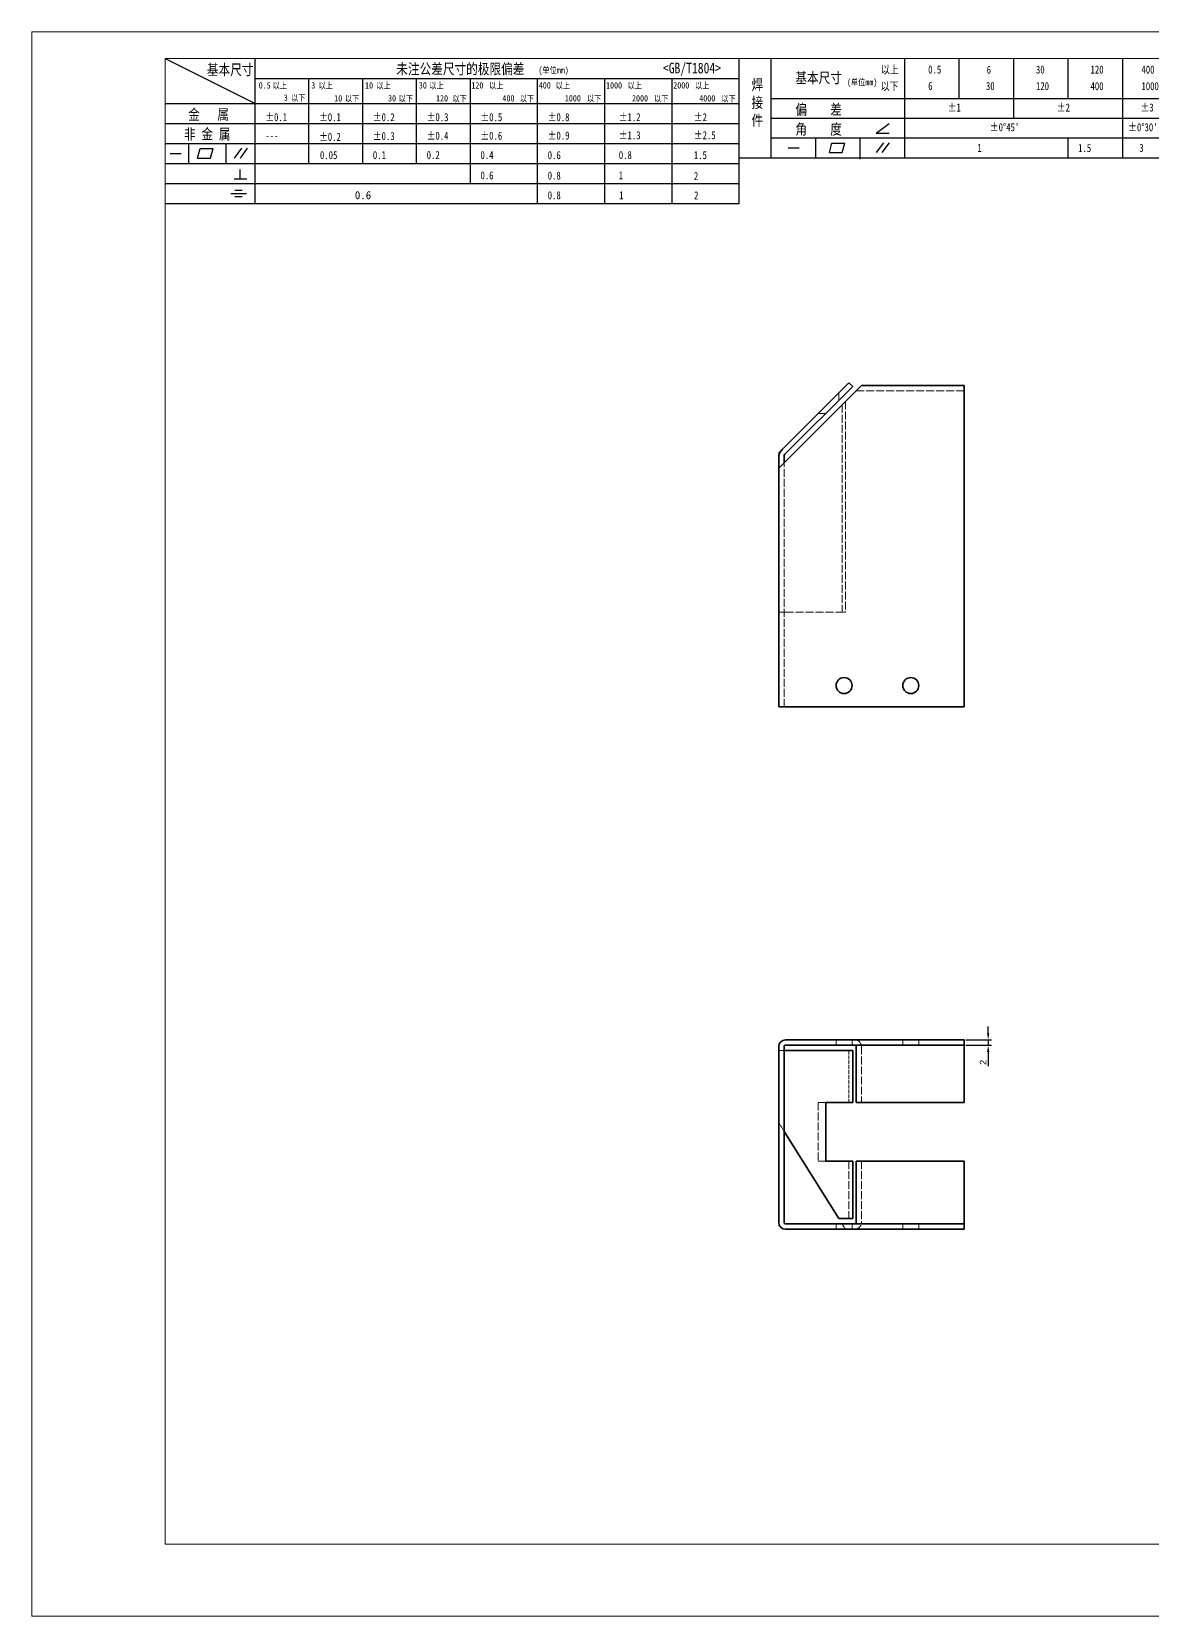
# Model space of a CAD drawing. Header units: millimetres. Extents: x 2181 to 3021, y 1423 to 2179.
# Drawn here: x 2181 to 2601, y 1423 to 2017 of the extents above; entities that cross this region are included whole.
import ezdxf

# ---------------------------------------------------------------- set-up
doc = ezdxf.new("R2010")
doc.units = ezdxf.units.MM
doc.linetypes.add('AM_ISO02W050x2', pattern=[3.75, 3, -0.75])
doc.linetypes.add('AM_ISO09W050', pattern=[22.5, 12, -1.5, 3, -1.5, 3, -1.5])
for name, color, linetype, lineweight in [('双点划线', 6, 'AM_ISO09W050', 18), ('图框', 7, 'Continuous', 18), ('粗实线', 7, 'Continuous', 35), ('虚线', 1, 'AM_ISO02W050x2', 18)]:
    doc.layers.add(name, color=color, linetype=linetype, lineweight=lineweight)
doc.layers.add('图\\M+19E79\\M+195B6\\M+18E9A', color=7, linetype='Continuous')
doc.layers.add('打印', color=7, linetype='Continuous', lineweight=15, plot=False)
doc.layers.add('打印-禁用', color=7, linetype='Continuous', lineweight=15, plot=False)
doc.styles.get("Standard").update_dxf_attribs({"font": 'arial.ttf'})
doc.styles.add('国标', font='simfang.ttf', dxfattribs={"width": 0.8})
doc.dimstyles.new('ISO-25', dxfattribs={"dimtxt": 2.5, "dimasz": 2.5, "dimexe": 1.25, "dimexo": 0.625, "dimtad": 1, "dimtxsty": 'Standard', "dimcen": 2.5, "dimadec": 0, "dimazin": 0, "dimtfac": 1, "dimtmove": 0, "dimatfit": 3, "dimfxl": 0, "dimarcsym": 0})

# ---------------------------------------------------------------- blocks, each defined once
blk = doc.blocks.new('GZDEH零件A3图框V01版')
at = {"layer": '图\\M+19E79\\M+195B6\\M+18E9A', "color": 9}
for p, q in [((2882.49, -1554.46), (2899.37, -1562.92)), ((2899.37, -1581.67), (2899.37, -1554.46)), ((2990.09, -1581.67), (2990.09, -1554.46)), ((2996.09, -1573.08), (2996.09, -1554.46)), ((3021.09, -1561.98), (3021.09, -1554.46)), ((3031.31, -1561.98), (3031.31, -1554.46)), ((3041.53, -1561.98), (3041.53, -1554.46)), ((3051.75, -1561.98), (3051.75, -1554.46)), ((3061.98, -1561.98), (3061.98, -1554.46)), ((2899.37, -1558.24), (2990.09, -1558.24)), ((2909.45, -1574.17), (2909.45, -1558.24)), ((2919.53, -1574.17), (2919.53, -1558.24)), ((2929.61, -1574.17), (2929.61, -1558.24)), ((2939.69, -1577.92), (2939.69, -1558.24)), ((2952.29, -1581.67), (2952.29, -1558.24)), ((2964.89, -1581.67), (2964.89, -1558.24)), ((2977.49, -1581.67), (2977.49, -1558.24)), ((2996.09, -1561.98), (3113.09, -1561.98)), ((3021.09, -1573.08), (3021.09, -1561.98)), ((3041.53, -1565.68), (3041.53, -1561.98)), ((3061.98, -1573.08), (3061.98, -1561.98)), ((2882.49, -1562.92), (2990.09, -1562.92)), ((2882.49, -1566.67), (2990.09, -1566.67)), ((2996.09, -1565.68), (3113.09, -1565.68)), ((3015.75, -1568.51), (3018.15, -1566.66)), ((2882.49, -1570.42), (2990.09, -1570.42)), ((2886.92, -1574.12), (2886.92, -1570.42)), ((2893.91, -1574.12), (2893.91, -1570.42)), ((2996.09, -1569.38), (3113.09, -1569.38)), ((3004.42, -1573.08), (3004.42, -1569.38)), ((3006.97, -1572.12), (3007.45, -1570.33)), ((3007.45, -1570.33), (3009.86, -1570.33)), ((3009.39, -1572.12), (3009.86, -1570.33)), ((3012.75, -1573.08), (3012.75, -1569.38)), ((3015.75, -1568.51), (3018.15, -1568.51)), ((3015.81, -1572.12), (3017.15, -1570.26)), ((3016.89, -1572.12), (3018.23, -1570.26)), ((3051.75, -1573.08), (3051.75, -1569.38)), ((2883.43, -1572.27), (2885.49, -1572.27)), ((2888.59, -1573.16), (2889.07, -1571.37)), ((2888.59, -1573.16), (2891, -1573.16)), ((2889.07, -1571.37), (2891.48, -1571.37)), ((2891, -1573.16), (2891.48, -1571.37)), ((2895.52, -1573.16), (2896.85, -1571.3)), ((2896.6, -1573.16), (2897.94, -1571.3)), ((2990.09, -1573.08), (3113.09, -1573.08)), ((2999.26, -1571.23), (3001.32, -1571.23)), ((3006.97, -1572.12), (3009.39, -1572.12)), ((3012.75, -1573.33), (3012.75, -1573.08)), ((2882.49, -1574.17), (2990.09, -1574.17)), ((2895.42, -1577.05), (2897.81, -1577.05)), ((2896.58, -1577.05), (2896.58, -1575.28)), ((2882.49, -1577.92), (2990.09, -1577.92)), ((2894.79, -1579.77), (2897.77, -1579.77)), ((2895.57, -1579.17), (2896.92, -1579.17)), ((2882.49, -1581.67), (2990.09, -1581.67)), ((2895.57, -1580.37), (2896.93, -1580.37))]:
    blk.add_line(p, q, dxfattribs=at)
at = {"layer": '图框', "linetype": 'Continuous'}
for p, q in [((2882.49, -1554.46), (2882.49, -1832.96)), ((3272.49, -1554.46), (2882.49, -1554.46)), ((2882.49, -1832.96), (3272.49, -1832.96))]:
    blk.add_line(p, q, dxfattribs=at)
at = {"layer": '打印-禁用', "linetype": 'Continuous'}
for p, q in [((2857.49, -1549.46), (2857.49, -1846.46)), ((3277.49, -1549.46), (2857.49, -1549.46)), ((2857.49, -1846.46), (3277.49, -1846.46))]:
    blk.add_line(p, q, dxfattribs=at)
at = {"layer": '图\\M+19E79\\M+195B6\\M+18E9A', "color": 9, "style": '国标', "width": 0.8}
for s, height, p in [('基本尺寸', 2, (2890.33, -1557.58)), ('未注公差尺寸的极限偏差', 2, (2925.81, -1557.44)), ('<GB/T1804>', 2, (2975.78, -1557.27)), ('以上', 1.5, (3016.64, -1557.33)), ('0.5', 1.5, (3025.49, -1557.3)), ('6', 1.5, (3036.45, -1557.34)), ('30', 1.5, (3045.69, -1557.31)), ('120', 1.5, (3055.91, -1557.31)), ('400', 1.5, (3065.46, -1557.31)), ('30', 1.2, (2930.04, -1560.11)), ('基本尺寸', 2, (3000.6, -1559.1)), ('以下', 1.5, (3016.58, -1560.43)), ('6', 1.5, (3025.49, -1560.38)), ('30', 1.5, (3036.31, -1560.39)), ('120', 1.5, (3045.69, -1560.41)), ('400', 1.5, (3055.91, -1560.41)), ('1000', 1.5, (3065.46, -1560.41)), ('金   属', 2, (2886.82, -1565.98)), ('±0.1', 1.5, (2901.27, -1566.23)), ('±0.1', 1.5, (2911.35, -1566.23)), ('±0.2', 1.5, (2921.43, -1566.23)), ('±0.3', 1.5, (2931.51, -1566.23)), ('±0.5', 1.5, (2941.59, -1566.23)), ('±0.8', 1.5, (2954.19, -1566.23)), ('±1.2', 1.5, (2967.51, -1566.23)), ('±2', 1.5, (2981.58, -1566.23)), ('偏    差', 2, (3000.6, -1565.04)), ('±1', 1.5, (3029.16, -1564.42)), ('±2', 1.5, (3049.61, -1564.42)), ('±3', 1.5, (3065.3, -1564.42)), ('非 金 属', 2, (2886.02, -1569.65)), ('±0.3', 1.5, (2921.43, -1569.77)), ('±0.4', 1.5, (2931.51, -1569.71)), ('±0.6', 1.5, (2941.59, -1569.71)), ('±0.9', 1.5, (2954.19, -1569.68)), ('±1.3', 1.5, (2967.51, -1569.62)), ('±2.5', 1.5, (2981.58, -1569.61)), ('角    度', 2, (3000.6, -1568.74)), ("±0%%D45'", 1.5, (3037.06, -1568.12)), ("±0%%D30'", 1.5, (3062.98, -1568.12)), ('---', 1.5, (2901.27, -1569.65)), ('±0.2', 1.5, (2911.35, -1569.92)), ('1', 1.5, (3034.69, -1571.98)), ('1.5', 1.5, (3053.59, -1572.01)), ('3', 1.5, (3065.05, -1571.98)), ('0.1', 1.5, (2921.43, -1573.34)), ('0.2', 1.5, (2931.51, -1573.33)), ('0.4', 1.5, (2941.59, -1573.33)), ('0.6', 1.5, (2954.19, -1573.35)), ('0.8', 1.5, (2967.51, -1573.33)), ('1.5', 1.5, (2981.58, -1573.34)), ('0.6', 1.5, (2941.59, -1577.14)), ('0.8', 1.5, (2954.19, -1577.17)), ('1', 1.5, (2967.51, -1577.12)), ('2', 1.5, (2981.58, -1577.26)), ('0.8', 1.5, (2954.19, -1580.87)), ('1', 1.5, (2967.59, -1580.86)), ('2', 1.5, (2981.62, -1580.89))]:
    blk.add_text(s, height=height, dxfattribs=at).set_placement(p)
at = {"layer": '图\\M+19E79\\M+195B6\\M+18E9A', "color": 9, "lineweight": 15, "style": '国标', "width": 0.8}
for s, p in [('(单位mm)', (2952.44, -1557.27)), ('0.5', (2900.03, -1560.11)), ('以上', (2902.64, -1560.16)), ('3', (2909.88, -1560.11)), ('以上', (2911.25, -1560.16)), ('10', (2919.96, -1560.11)), ('以上', (2922.09, -1560.16)), ('以上', (2932.02, -1560.16)), ('120', (2939.88, -1560.11)), ('以上', (2943.21, -1560.16)), ('400', (2952.52, -1560.11)), ('以上', (2955.68, -1560.16)), ('1000', (2965.12, -1560.11)), ('以上', (2969.16, -1560.16)), ('2000', (2977.72, -1560.11)), ('以上', (2981.8, -1560.16)), ('(单位mm)', (3010.27, -1559.51)), ('3', (2904.73, -1562.41)), ('以下', (2906.1, -1562.46)), ('10', (2914.19, -1562.54)), ('以下', (2916.18, -1562.59)), ('30', (2924.27, -1562.54)), ('以下', (2926.26, -1562.59)), ('120', (2933.26, -1562.54)), ('以下', (2936.34, -1562.59)), ('400', (2945.7, -1562.54)), ('以下', (2948.94, -1562.59)), ('1000', (2957.41, -1562.54)), ('以下', (2961.54, -1562.59)), ('2000', (2969.99, -1562.54)), ('以下', (2974.14, -1562.59)), ('4000', (2982.59, -1562.54)), ('以下', (2986.74, -1562.59))]:
    blk.add_text(s, height=1.2, dxfattribs=at).set_placement(p)
at = {"layer": '图\\M+19E79\\M+195B6\\M+18E9A', "color": 9, "lineweight": 13, "style": '国标'}
blk.add_text('0.6', height=1.5, dxfattribs=at).set_placement((2918.05, -1580.85))
at = {"layer": '图\\M+19E79\\M+195B6\\M+18E9A', "color": 9, "style": '国标'}
for s, insert, char_height, width, attachment_point in [('焊\\P接\\P件', (2992.39, -1558.41), 2, 3.1877, 1), ('0.05', (2911.51, -1573.37), 1.5, 5.1982, 7)]:
    blk.add_mtext(s, dxfattribs=dict(at, insert=insert, char_height=char_height, width=width, attachment_point=attachment_point))
blk = doc.blocks.new('DEH A3')
at = {"layer": '图框'}
blk.add_blockref('GZDEH零件A3图框V01版', (-2857.49, 1846.46), dxfattribs=at)
blk = doc.blocks.new('*D48')
at = {"color": 0, "lineweight": -2, "transparency": 16777216}
for p, q in [((2538.99, 1641.52), (2538.99, 1644.02)), ((2530.61, 1639.02), (2540.24, 1639.02)), ((2530.61, 1637.02), (2540.24, 1637.02)), ((2538.99, 1639.02), (2538.99, 1637.02)), ((2538.99, 1634.52), (2538.99, 1629.11))]:
    blk.add_line(p, q, dxfattribs=at)
at = {"color": 0, "transparency": 16777216}
for points in [[(2538.57, 1641.52), (2539.41, 1641.52), (2538.99, 1639.02)], [(2538.57, 1634.52), (2539.41, 1634.52), (2538.99, 1637.02)]]:
    blk.add_solid(points, dxfattribs=at)
at = {"layer": 'Defpoints', "color": 0, "transparency": 16777216}
for p in [(2529.99, 1639.02), (2529.99, 1637.02), (2538.99, 1637.02)]:
    blk.add_point(p, dxfattribs=at)
at = {"color": 0, "transparency": 16777216, "insert": (2537.11, 1630.56), "char_height": 2.5, "attachment_point": 5, "rotation": 90}
blk.add_mtext('2', dxfattribs=at)

msp = doc.modelspace()

# ---------------------------------------------------------------- linework, layer by layer
at = {"layer": '双点划线'}
for p in [(2461.807, 1860.36), (2460.489, 1857.178)]:
    msp.add_line(p, (2460.489, 1859.042), dxfattribs=at)
at = {"layer": '打印'}
msp.add_lwpolyline([(2180.508, 2016.933), (3020.508, 2016.933), (3020.508, 1422.933), (2180.508, 1422.933)], close=True, dxfattribs=at)
at = {"layer": '粗实线'}
for p, q in [((2461.807, 1860.36), (2486.799, 1885.352)), ((2488.213, 1883.938), (2462.782, 1858.507)), ((2491.489, 1884.335), (2529.989, 1884.335)), ((2488.989, 1881.835), (2462.989, 1855.835)), ((2529.989, 1763.835), (2529.989, 1881.835)), ((2460.489, 1763.835), (2460.489, 1853.335)), ((2462.989, 1763.835), (2529.989, 1763.835)), ((2460.489, 1636.517), (2460.489, 1570.517)), ((2462.489, 1636.517), (2462.489, 1570.517)), ((2488.213, 1635.017), (2462.782, 1635.017)), ((2462.989, 1639.017), (2529.989, 1639.017)), ((2462.989, 1637.017), (2529.989, 1637.017)), ((2489.489, 1615.517), (2489.489, 1636.517)), ((2529.989, 1636.517), (2529.989, 1615.517)), ((2478.111, 1615.517), (2478.111, 1593.517)), ((2529.989, 1615.517), (2489.489, 1615.517)), ((2482.989, 1572.017), (2462.782, 1604.349)), ((2488.213, 1593.517), (2488.213, 1572.017)), ((2489.489, 1570.517), (2489.489, 1593.517)), ((2489.489, 1593.517), (2529.989, 1593.517)), ((2529.989, 1593.517), (2529.989, 1570.517)), ((2529.989, 1570.017), (2462.989, 1570.017)), ((2529.989, 1568.017), (2462.989, 1568.017))]:
    msp.add_line(p, q, dxfattribs=at)
at = {"layer": '粗实线', "ltscale": 0.05}
for p, q in [((2488.213, 1883.938), (2486.799, 1885.352)), ((2529.989, 1637.017), (2529.989, 1639.017)), ((2529.989, 1568.017), (2529.989, 1570.017))]:
    msp.add_line(p, q, dxfattribs=at)
at = {"layer": '粗实线', "ltscale": 0.088388}
for p, q in [((2488.989, 1881.835), (2491.489, 1884.335)), ((2460.489, 1853.335), (2462.989, 1855.835))]:
    msp.add_line(p, q, dxfattribs=at)
at = {"layer": '粗实线', "ltscale": 0.0625}
for p, q in [((2529.989, 1881.835), (2529.989, 1884.335)), ((2460.489, 1763.835), (2462.989, 1763.835))]:
    msp.add_line(p, q, dxfattribs=at)
at = {"layer": '粗实线', "ltscale": 0.096079}
msp.add_line((2460.489, 1853.335), (2460.489, 1857.178), dxfattribs=at)
at = {"layer": '粗实线', "ltscale": 0.061612}
msp.add_line((2462.489, 1857.8), (2462.489, 1855.335), dxfattribs=at)
at = {"layer": '粗实线', "ltscale": 0.007322}
msp.add_line((2462.782, 1635.017), (2462.489, 1635.017), dxfattribs=at)
at = {"layer": '粗实线', "ltscale": 0.4875}
msp.add_line((2488.213, 1635.017), (2488.213, 1615.517), dxfattribs=at)
at = {"layer": '粗实线', "ltscale": 0.003661}
for p, q in [((2529.989, 1637.017), (2529.989, 1636.871)), ((2529.989, 1570.017), (2529.989, 1570.164))]:
    msp.add_line(p, q, dxfattribs=at)
at = {"layer": '粗实线', "ltscale": 0.008839}
for p, q in [((2529.989, 1636.871), (2529.989, 1636.517)), ((2529.989, 1570.164), (2529.989, 1570.517))]:
    msp.add_line(p, q, dxfattribs=at)
at = {"layer": '粗实线', "ltscale": 0.252557}
for p, q in [((2478.111, 1615.517), (2488.213, 1615.517)), ((2488.213, 1593.517), (2478.111, 1593.517))]:
    msp.add_line(p, q, dxfattribs=at)
at = {"layer": '粗实线', "ltscale": 0.013816}
msp.add_line((2462.489, 1604.817), (2462.782, 1604.349), dxfattribs=at)
at = {"layer": '粗实线', "ltscale": 0.13059}
msp.add_line((2488.213, 1572.017), (2482.989, 1572.017), dxfattribs=at)
at = {"layer": '粗实线'}
for centre in [(2484.989, 1771.835), (2509.989, 1771.835)]:
    msp.add_circle(centre, 3, dxfattribs=at)
for centre, radius, start, end in [((2464.989, 1857.178), 4.5, 135, 180), ((2463.489, 1857.8), 1, 135, 180), ((2462.989, 1636.517), 2.5, 90, 180), ((2462.989, 1636.517), 0.5, 89.999999, 180.000002), ((2488.989, 1636.517), 0.5, 0.003797, 88.967194), ((2462.989, 1570.517), 2.5, 180, 270), ((2462.989, 1570.517), 0.5, 179.999999, 270), ((2488.989, 1570.517), 0.5, 269.999935, 359.984439)]:
    msp.add_arc(centre, radius, start, end, dxfattribs=at)
at = {"layer": '虚线', "ltscale": 0.070711}
for p, q in [((2482.989, 1878.714), (2482.989, 1881.542)), ((2478.111, 1873.835), (2475.282, 1873.835)), ((2478.111, 1615.517), (2475.282, 1615.517)), ((2478.111, 1593.517), (2475.282, 1593.517))]:
    msp.add_line(p, q, dxfattribs=at)
at = {"layer": '虚线'}
for p, q in [((2484.239, 1877.085), (2484.239, 1799.335)), ((2485.489, 1878.335), (2485.489, 1799.335)), ((2529.989, 1882.335), (2489.489, 1882.335)), ((2462.489, 1763.835), (2462.489, 1855.335)), ((2462.989, 1799.335), (2484.239, 1799.335)), ((2491.489, 1636.517), (2491.489, 1615.517)), ((2475.282, 1615.517), (2475.282, 1593.517)), ((2486.799, 1593.517), (2486.799, 1572.017)), ((2491.489, 1593.517), (2491.489, 1570.517))]:
    msp.add_line(p, q, dxfattribs=at)
at = {"layer": '虚线', "ltscale": 0.05}
for p, q in [((2462.489, 1799.335), (2460.489, 1799.335)), ((2460.489, 1635.017), (2462.489, 1635.017)), ((2481.989, 1639.017), (2481.989, 1637.017)), ((2487.989, 1639.017), (2487.989, 1637.017)), ((2506.989, 1639.017), (2506.989, 1637.017)), ((2512.989, 1639.017), (2512.989, 1637.017)), ((2481.989, 1570.017), (2481.989, 1568.017)), ((2487.989, 1570.017), (2487.989, 1568.017)), ((2506.989, 1570.017), (2506.989, 1568.017)), ((2512.989, 1570.017), (2512.989, 1568.017))]:
    msp.add_line(p, q, dxfattribs=at)
at = {"layer": '虚线', "ltscale": 0.003661}
msp.add_line((2462.489, 1799.335), (2462.636, 1799.335), dxfattribs=at)
at = {"layer": '虚线', "ltscale": 0.008839}
msp.add_line((2462.636, 1799.335), (2462.989, 1799.335), dxfattribs=at)
at = {"layer": '虚线', "ltscale": 0.03125}
msp.add_line((2485.489, 1799.335), (2484.239, 1799.335), dxfattribs=at)
at = {"layer": '虚线', "ltscale": 0.4875}
msp.add_line((2486.799, 1635.017), (2486.799, 1615.517), dxfattribs=at)
at = {"layer": '虚线', "ltscale": 0.000224511}
msp.add_line((2488.998, 1637.017), (2488.989, 1637.017), dxfattribs=at)
at = {"layer": '虚线', "ltscale": 0.09434}
msp.add_line((2462.489, 1604.817), (2460.489, 1608.017), dxfattribs=at)
at = {"layer": '虚线', "ltscale": 0.058962}
msp.add_line((2485.489, 1568.017), (2484.239, 1570.017), dxfattribs=at)
at = {"layer": '虚线'}
for centre, start, end in [((2488.989, 1636.517), 0.000068, 89.999958), ((2488.989, 1570.517), 269.996734, 359.999989)]:
    msp.add_arc(centre, 2.5, start, end, dxfattribs=at)

# ---------------------------------------------------------------- block references
at = {"layer": '图框', "xscale": 2, "yscale": 2, "zscale": 2}
msp.add_blockref('DEH A3', (2180.508, 1422.933), dxfattribs=at)

# ---------------------------------------------------------------- dimensions: what is measured, and where the dimension line sits
dim = msp.add_linear_dim(base=(2538.989, 1637.017), p1=(2529.989, 1639.017), p2=(2529.989, 1637.017), angle=90, dimstyle='ISO-25')
dim.commit()
dim.dimension.update_dxf_attribs({"geometry": '*D48', "text_midpoint": (2537.109, 1630.565)})

doc.saveas('drawing.dxf')
